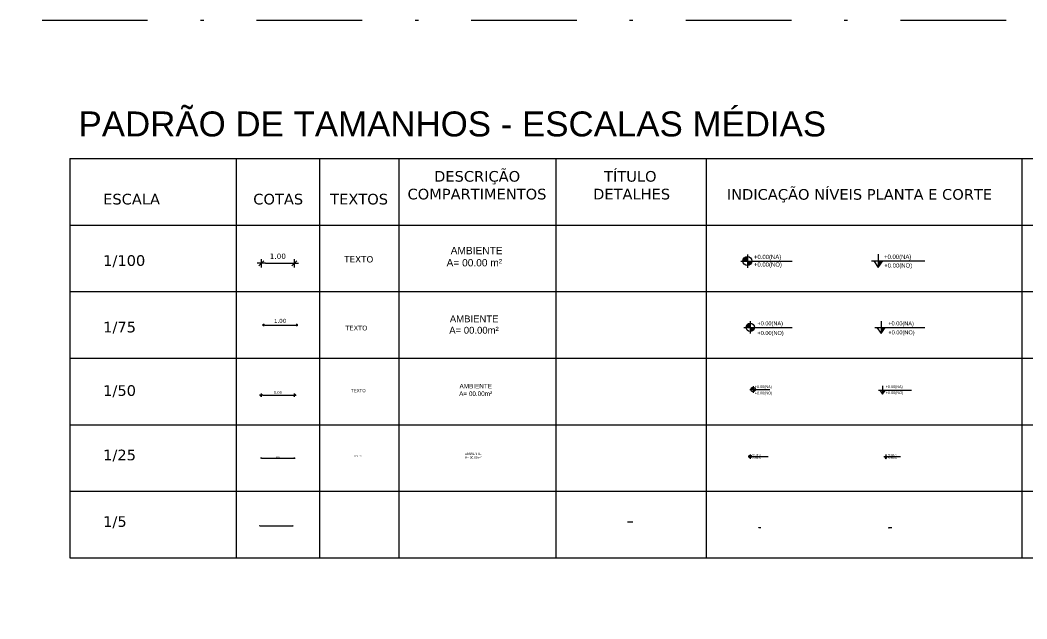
# Model space of a CAD drawing. Extents: x 257.2 to 349.4, y 13.2 to 90.5.
# Drawn here: x 288.83 to 319.09, y 72.54 to 90.53 of the extents above; entities that cross this region are included whole.
import ezdxf

# ---------------------------------------------------------------- set-up
doc = ezdxf.new("R2010")
doc.units = 0
doc.header["$LTSCALE"] = 0.005
doc.header["$PDMODE"] = 3
doc.linetypes.add('DASHDOT', pattern=[25.4, 12.7, -6.35, 0, -6.35])
doc.layers.get('0').update_dxf_attribs({"linetype": 'CONTINUOUS'})
doc.layers.get('Defpoints').update_dxf_attribs({"linetype": 'CONTINUOUS'})
for name, color, linetype in [('A-PAGINACAO', 9, 'CONTINUOUS'), ('ARQ-CTA-1_025', 1, 'CONTINUOUS'), ('ARQ-CTA-1_050', 1, 'CONTINUOUS'), ('ARQ-CTA-1_100', 1, 'CONTINUOUS'), ('ARQ-HTC', 9, 'CONTINUOUS'), ('ARQ-SMB-1_025', 1, 'CONTINUOUS'), ('ARQ-SMB-1_050', 1, 'CONTINUOUS'), ('ARQ-SMB-1_075', 1, 'CONTINUOUS'), ('ARQ-SMB-1_100', 1, 'CONTINUOUS'), ('ARQ-TXT', 2, 'CONTINUOUS'), ('ARQ-TXT-1_025', 6, 'CONTINUOUS'), ('ARQ-TXT-1_050', 2, 'CONTINUOUS'), ('ARQ-TXT-1_075', 2, 'CONTINUOUS')]:
    doc.layers.add(name, color=color, linetype=linetype)
doc.styles.add('ESC-50-A20', font='arial.ttf', dxfattribs={"height": 0.1})
doc.styles.add('FNDE Text Cota 0075', font='verdana.ttf', dxfattribs={"height": 0.12})
doc.styles.add('FNDE Texto Cota 0005', font='verdana.ttf', dxfattribs={"height": 0.008})
doc.styles.add('FNDE Texto Cota 0025', font='verdana.ttf', dxfattribs={"height": 0.04})
doc.styles.add('FNDE Texto Cota 0050', font='verdana.ttf', dxfattribs={"height": 0.08})
doc.styles.add('FNDE Texto Cota 0100', font='verdana.ttf', dxfattribs={"height": 0.16})
doc.dimstyles.new('FNDE 1-0005', dxfattribs={"dimscale": 2.5, "dimtxt": 0.008, "dimasz": 0.0025, "dimexe": 0.15, "dimexo": 0.15, "dimgap": 0.0025, "dimtad": 1, "dimzin": 4, "dimdsep": 46, "dimtxsty": 'FNDE Texto Cota 0005', "dimblk": 'tic', "dimcen": 0.15, "dimdle": 0.15, "dimse1": 1, "dimse2": 1, "dimclrd": 251, "dimclre": 251, "dimclrt": 256, "dimaunit": 1, "dimadec": 3, "dimazin": 0, "dimtfac": 1, "dimtix": 1, "dimtmove": 2, "dimatfit": 3, "dimldrblk": 'tic', "dimfxl": 0.15, "dimtvp": 1, "dimtolj": 1, "dimtzin": 0, "dimarcsym": 0})
doc.dimstyles.new('FNDE 1-0025', dxfattribs={"dimscale": 5, "dimtxt": 0.04, "dimasz": 0.0035, "dimexe": 0.15, "dimexo": 0.15, "dimgap": 0.0025, "dimtad": 1, "dimzin": 1, "dimdsep": 46, "dimtxsty": 'FNDE Texto Cota 0025', "dimblk": 'tic', "dimcen": 0.015, "dimdle": 0.15, "dimse1": 1, "dimse2": 1, "dimclrd": 251, "dimclre": 251, "dimclrt": 256, "dimaunit": 1, "dimadec": 3, "dimazin": 0, "dimtfac": 1, "dimtix": 1, "dimtmove": 2, "dimatfit": 3, "dimfxl": 0.15, "dimtvp": 1, "dimtolj": 1, "dimtzin": 0, "dimarcsym": 0})
doc.dimstyles.new('FNDE 1-0050', dxfattribs={"dimscale": 5, "dimtxt": 0.08, "dimasz": 0.01, "dimexe": 0.15, "dimexo": 0.15, "dimgap": 0.01, "dimtad": 1, "dimzin": 1, "dimdsep": 46, "dimtxsty": 'FNDE Texto Cota 0050', "dimblk": 'tic', "dimcen": 0.015, "dimdle": 0.15, "dimse1": 1, "dimse2": 1, "dimclrd": 251, "dimclre": 251, "dimclrt": 256, "dimaunit": 1, "dimadec": 3, "dimazin": 0, "dimtfac": 1, "dimtix": 1, "dimtmove": 2, "dimatfit": 3, "dimfxl": 0.15, "dimtvp": 1, "dimtolj": 1, "dimtzin": 0, "dimarcsym": 0})
doc.dimstyles.new('FNDE 1-0100', dxfattribs={"dimscale": 2.5, "dimtxt": 0.16, "dimasz": 0.05, "dimexe": 0.15, "dimexo": 0.15, "dimgap": 0.05, "dimtad": 1, "dimzin": 4, "dimdsep": 46, "dimtxsty": 'FNDE Texto Cota 0100', "dimblk": 'tic', "dimcen": 0.15, "dimdle": 0.15, "dimse1": 1, "dimse2": 1, "dimclrd": 251, "dimclre": 251, "dimclrt": 256, "dimaunit": 1, "dimadec": 3, "dimazin": 0, "dimtfac": 1, "dimtix": 1, "dimtmove": 2, "dimatfit": 3, "dimldrblk": 'tic', "dimfxl": 0.15, "dimtvp": 1, "dimtolj": 1, "dimtzin": 0, "dimarcsym": 0})
doc.dimstyles.new('FNDE 1-075', dxfattribs={"dimscale": 2.5, "dimtxt": 0.12, "dimasz": 0.015, "dimexe": 0.15, "dimexo": 0.15, "dimgap": 0.025, "dimtad": 1, "dimzin": 4, "dimdsep": 46, "dimtxsty": 'FNDE Text Cota 0075', "dimblk": 'tic', "dimcen": 0.025, "dimdle": 0.15, "dimse1": 1, "dimse2": 1, "dimclrd": 251, "dimclre": 251, "dimclrt": 256, "dimaunit": 1, "dimadec": 3, "dimazin": 0, "dimtfac": 1, "dimtix": 1, "dimtmove": 2, "dimatfit": 3, "dimldrblk": 'DOTSMALL', "dimfxl": 0.15, "dimtvp": 1, "dimtolj": 1, "dimtzin": 0, "dimarcsym": 0})

# ---------------------------------------------------------------- blocks, each defined once
blk = doc.blocks.new('tic')
at = {"color": 251}
for p, q in [((-1, 0), (1, 0)), ((0, -1), (0, 1))]:
    blk.add_line(p, q, dxfattribs=at)
blk.add_line((-0.6, -0.6), (0.6, 0.6))
blk = doc.blocks.new('*D80')
at = {"layer": 'ARQ-CTA-1_025', "color": 251, "lineweight": -2}
blk.add_line((296.094, 77.369), (297.059, 77.369), dxfattribs=at)
at = {"layer": 'Defpoints', "color": 0}
for p in [(297.076, 77.369), (296.076, 76.369), (297.076, 76.369)]:
    blk.add_point(p, dxfattribs=at)
at = {"layer": 'ARQ-CTA-1_025', "color": 251, "lineweight": -2, "xscale": 0.0175, "yscale": 0.0175, "zscale": 0.0175, "rotation": 180}
blk.add_blockref('tic', (296.076, 77.369), dxfattribs=at)
at = {"layer": 'ARQ-CTA-1_025', "color": 251, "lineweight": -2, "xscale": 0.0175, "yscale": 0.0175, "zscale": 0.0175}
blk.add_blockref('tic', (297.076, 77.369), dxfattribs=at)
at = {"layer": 'ARQ-CTA-1_025', "insert": (296.576, 77.402), "char_height": 0.04, "attachment_point": 5, "style": 'FNDE Texto Cota 0025'}
blk.add_mtext('\\A1;1.00', dxfattribs=at)
blk = doc.blocks.new('*D81')
at = {"layer": 'ARQ-CTA-1_100', "color": 251, "lineweight": -2}
blk.add_line((296.201, 83.224), (296.951, 83.224), dxfattribs=at)
at = {"layer": 'Defpoints', "color": 0}
for p in [(297.076, 83.224), (296.076, 82.369), (297.076, 82.369)]:
    blk.add_point(p, dxfattribs=at)
at = {"layer": 'ARQ-CTA-1_100', "color": 251, "lineweight": -2, "xscale": 0.125, "yscale": 0.125, "zscale": 0.125, "rotation": 180}
blk.add_blockref('tic', (296.076, 83.224), dxfattribs=at)
at = {"layer": 'ARQ-CTA-1_100', "color": 251, "lineweight": -2, "xscale": 0.125, "yscale": 0.125, "zscale": 0.125}
blk.add_blockref('tic', (297.076, 83.224), dxfattribs=at)
at = {"layer": 'ARQ-CTA-1_100', "insert": (296.576, 83.432), "char_height": 0.16, "attachment_point": 5, "style": 'FNDE Texto Cota 0100'}
blk.add_mtext('\\A1;1.00', dxfattribs=at)
blk = doc.blocks.new('FNDE-Nível Planta-1_025')
at = {"linetype": 'Continuous', "ltscale": 0.5}
h = blk.add_hatch(color=251, dxfattribs=at)
h.paths.add_polyline_path([(135.657, 3.813), (135.657, 3.855, 0.414214), (135.615, 3.813)])
h.paths.add_polyline_path([(135.657, 3.813), (135.657, 3.771, 0.414214), (135.699, 3.813)])
at = {"color": 251}
for p, q in [((135.594, 3.813), (135.699, 3.813)), ((135.657, 3.876), (135.657, 3.75)), ((135.699, 3.813), (136.199, 3.813))]:
    blk.add_line(p, q, dxfattribs=at)
blk.add_circle((135.657, 3.813), 0.042, dxfattribs=at)
blk = doc.blocks.new('FNDE-Nível Planta-1_050')
at = {"linetype": 'Continuous', "ltscale": 0.5}
h = blk.add_hatch(color=251, dxfattribs=at)
h.paths.add_polyline_path([(135.698, 5.827), (135.698, 5.894, 0.414214), (135.631, 5.827)])
h.paths.add_polyline_path([(135.698, 5.827), (135.698, 5.76, 0.414214), (135.766, 5.827)])
at = {"color": 251}
for p, q in [((135.598, 5.827), (135.766, 5.827)), ((135.698, 5.928), (135.698, 5.726)), ((135.766, 5.827), (136.198, 5.827))]:
    blk.add_line(p, q, dxfattribs=at)
blk.add_circle((135.698, 5.827), 0.0672, dxfattribs=at)
blk = doc.blocks.new('FNDE-Nível Corte-1_100')
blk.add_hatch(color=251).paths.add_polyline_path([(140.657, 1.813), (140.825, 1.813), (140.657, 1.561)])
at = {"color": 251}
for p, q in [((140.657, 2.065), (140.657, 1.561)), ((140.405, 1.813), (142.405, 1.813))]:
    blk.add_line(p, q, dxfattribs=at)
blk.add_lwpolyline([(140.489, 1.813), (140.657, 1.561), (140.825, 1.813)], dxfattribs=at)
blk = doc.blocks.new('FNDE-Nível Corte-1_050')
blk.add_hatch(color=251).paths.add_polyline_path([(140.657, -0.187), (140.741, -0.187), (140.657, -0.313)])
at = {"color": 251}
for p, q in [((140.531, -0.187), (141.531, -0.187)), ((140.657, -0.061), (140.657, -0.313))]:
    blk.add_line(p, q, dxfattribs=at)
blk.add_lwpolyline([(140.573, -0.187), (140.657, -0.313), (140.741, -0.187)], dxfattribs=at)
blk = doc.blocks.new('FNDE-Nível Corte-1_025')
blk.add_hatch(color=251).paths.add_polyline_path([(140.657, -2.479), (140.699, -2.479), (140.657, -2.542)])
at = {"color": 251}
for p, q in [((140.657, -2.416), (140.657, -2.542)), ((140.594, -2.479), (141.094, -2.479))]:
    blk.add_line(p, q, dxfattribs=at)
blk.add_lwpolyline([(140.615, -2.479), (140.657, -2.542), (140.699, -2.479)], dxfattribs=at)
blk = doc.blocks.new('FNDE-Nível Planta-1_100')
at = {"linetype": 'Continuous', "ltscale": 0.5}
h = blk.add_hatch(color=1, dxfattribs=at)
h.paths.add_polyline_path([(135.657, 7.813), (135.657, 7.981, 0.414214), (135.489, 7.813)])
h.paths.add_polyline_path([(135.657, 7.813), (135.657, 7.645, 0.414214), (135.825, 7.813)])
at = {"color": 1}
for p, q in [((135.657, 8.065), (135.657, 7.561)), ((135.405, 7.813), (135.825, 7.813)), ((135.825, 7.813), (137.338, 7.813))]:
    blk.add_line(p, q, dxfattribs=at)
blk.add_circle((135.657, 7.813), 0.168, dxfattribs=at)
blk = doc.blocks.new('*D82')
at = {"layer": 'ARQ-CTA-1_050', "color": 251, "lineweight": -2}
blk.add_line((296.126, 79.256), (297.026, 79.256), dxfattribs=at)
at = {"layer": 'Defpoints', "color": 0}
for p in [(296.076, 79.8), (297.076, 79.8), (297.076, 79.256)]:
    blk.add_point(p, dxfattribs=at)
at = {"layer": 'ARQ-CTA-1_050', "color": 251, "lineweight": -2, "xscale": 0.05, "yscale": 0.05, "zscale": 0.05, "rotation": 180}
blk.add_blockref('tic', (296.076, 79.256), dxfattribs=at)
at = {"layer": 'ARQ-CTA-1_050', "color": 251, "lineweight": -2, "xscale": 0.05, "yscale": 0.05, "zscale": 0.05}
blk.add_blockref('tic', (297.076, 79.256), dxfattribs=at)
at = {"layer": 'ARQ-CTA-1_050', "insert": (296.576, 79.339), "char_height": 0.08, "attachment_point": 5, "style": 'FNDE Texto Cota 0050'}
blk.add_mtext('\\A1;1.00', dxfattribs=at)
blk = doc.blocks.new('*D83')
at = {"layer": 'ARQ-HTC', "color": 251, "linetype": 'Continuous', "lineweight": -2}
blk.add_line((296.181, 81.366), (297.106, 81.366), dxfattribs=at)
at = {"layer": 'Defpoints', "color": 0, "linetype": 'Continuous'}
for p in [(296.143, 81.491), (297.143, 81.491), (297.143, 81.366)]:
    blk.add_point(p, dxfattribs=at)
at = {"layer": 'ARQ-HTC', "color": 251, "linetype": 'Continuous', "lineweight": -2, "xscale": 0.0375, "yscale": 0.0375, "zscale": 0.0375, "rotation": 180}
blk.add_blockref('tic', (296.143, 81.366), dxfattribs=at)
at = {"layer": 'ARQ-HTC', "color": 251, "linetype": 'Continuous', "lineweight": -2, "xscale": 0.0375, "yscale": 0.0375, "zscale": 0.0375}
blk.add_blockref('tic', (297.143, 81.366), dxfattribs=at)
at = {"layer": 'ARQ-HTC', "linetype": 'Continuous', "insert": (296.643, 81.491), "char_height": 0.12, "attachment_point": 5, "style": 'FNDE Text Cota 0075'}
blk.add_mtext('\\A1;1.00', dxfattribs=at)
blk = doc.blocks.new('_DOTSMALL')
at = {"color": 0, "linetype": 'ByBlock', "const_width": 0.5}
blk.add_lwpolyline([(-0.0625, 0, 1), (0.0625, 0, 1)], format="xyb", close=True, dxfattribs=at)
blk = doc.blocks.new('*D84')
at = {"layer": 'ARQ-HTC', "color": 251, "linetype": 'Continuous', "lineweight": -2}
blk.add_line((296.037, 75.333), (297.024, 75.333), dxfattribs=at)
at = {"layer": 'Defpoints', "color": 0, "linetype": 'Continuous'}
for p in [(296.031, 75.41), (297.031, 75.428), (297.031, 75.333)]:
    blk.add_point(p, dxfattribs=at)
at = {"layer": 'ARQ-HTC', "color": 251, "linetype": 'Continuous', "lineweight": -2, "xscale": 0.00625, "yscale": 0.00625, "zscale": 0.00625, "rotation": 180}
blk.add_blockref('tic', (296.031, 75.333), dxfattribs=at)
at = {"layer": 'ARQ-HTC', "color": 251, "linetype": 'Continuous', "lineweight": -2, "xscale": 0.00625, "yscale": 0.00625, "zscale": 0.00625}
blk.add_blockref('tic', (297.031, 75.333), dxfattribs=at)
at = {"layer": 'ARQ-HTC', "linetype": 'Continuous', "insert": (296.531, 75.343), "char_height": 0.008, "attachment_point": 5, "style": 'FNDE Texto Cota 0005'}
blk.add_mtext('\\A1;1.00', dxfattribs=at)

msp = doc.modelspace()

# ---------------------------------------------------------------- hatches: boundary and pattern name
at = {"layer": 'A-PAGINACAO', "linetype": 'Continuous'}
h = msp.add_hatch(dxfattribs=at)
h.set_pattern_fill('EARTH', color=256, scale=0.02, angle=45)
h.set_pattern_definition([(45, (105.69376, -79.13769), (1e-17, 0.17960512), [0.127, -0.127]), (45, (105.66008, -79.10402), (1e-17, 0.17960512), [0.127, -0.127]), (45, (105.62641, -79.07034), (1e-17, 0.17960512), [0.127, -0.127]), (135, (105.62641, -79.04789), (-0.17960512, 1e-17), [0.127, -0.127]), (135, (105.66008, -79.01421), (-0.17960512, 1e-17), [0.127, -0.127]), (135, (105.69376, -78.98054), (-0.17960512, 1e-17), [0.127, -0.127])])
h.paths.add_polyline_path([(292.138, 71.652), (292.367, 71.652), (292.367, 71.762), (292.138, 71.762)], flags=9)
h.paths.add_polyline_path([(294.946, 66.212), (295.194, 66.212), (295.194, 66.612), (294.946, 66.612)], flags=9)
h.paths.add_polyline_path([(295.351, 66.212), (295.598, 66.212), (295.598, 66.611), (295.351, 66.611)], flags=9)
h.paths.add_polyline_path([(289.5, 70.228), (289.784, 70.228), (289.784, 70.374), (289.5, 70.374)], flags=9)
h.paths.add_polyline_path([(294.863, 60.302), (295.111, 60.302), (295.111, 60.702), (294.863, 60.702)], flags=9)
h.paths.add_polyline_path([(291.627, 62.185), (292.599, 62.185), (292.599, 62.537), (291.627, 62.537)], flags=9)
h.paths.add_polyline_path([(292.027, 61.85), (292.201, 61.85), (292.201, 62.131), (292.027, 62.131)], flags=9)
h.paths.add_polyline_path([(289.5, 69.213), (289.791, 69.213), (289.791, 69.356), (289.5, 69.356)], flags=9)
h.paths.add_polyline_path([(289.689, 70.652), (289.973, 70.652), (289.973, 70.797), (289.689, 70.797)], flags=9)
h.paths.add_polyline_path([(291.82, 73.931), (292.068, 73.931), (292.068, 74.33), (291.82, 74.33)], flags=9)
h.paths.add_polyline_path([(291.754, 73.689), (292.279, 73.689), (292.279, 73.887), (291.754, 73.887)], flags=9)
h.paths.add_polyline_path([(292.241, 75.577), (292.942, 75.577), (292.942, 75.805), (292.241, 75.805)], flags=9)
h.paths.add_polyline_path([(290.812, 75.576), (291.485, 75.576), (291.485, 75.804), (290.812, 75.804)], flags=9)
h.paths.add_polyline_path([(286.5, 68.478), (286.5, 69.397), (286.237, 69.397), (286.237, 68.478)], flags=9)
h.paths.add_polyline_path([(286.564, 68.975), (286.564, 68.902), (286.877, 68.902), (286.877, 68.975)], flags=9)
h.paths.add_polyline_path([(294.548, 73.805), (295.466, 73.805), (295.466, 74.069), (294.548, 74.069)], flags=9)
h.paths.add_polyline_path([(295.039, 73.783), (294.968, 73.783), (294.968, 73.464), (295.039, 73.464)], flags=9)
h.paths.add_polyline_path([(294.548, 59.048), (295.466, 59.048), (295.466, 59.311), (294.548, 59.311)], flags=9)
h.paths.add_polyline_path([(295.03, 59.703), (294.957, 59.703), (294.957, 59.39), (295.03, 59.39)], flags=9)
h.paths.add_polyline_path([(292.757, 67.904), (293.003, 67.904), (293.003, 68.014), (292.757, 68.014)], flags=9)
h.paths.add_polyline_path([(292.756, 69.21), (293.002, 69.21), (293.002, 69.32), (292.756, 69.32)], flags=9)
h.paths.add_polyline_path([(294.184, 69.791), (294.43, 69.791), (294.43, 69.901), (294.184, 69.901)], flags=9)
h.paths.add_polyline_path([(295.485, 69.784), (295.731, 69.784), (295.731, 69.894), (295.485, 69.894)], flags=9)
h.paths.add_polyline_path([(296.911, 66.131), (297.157, 66.131), (297.157, 66.241), (296.911, 66.241)], flags=9)
h.paths.add_polyline_path([(290.66, 65.235), (290.907, 65.235), (290.907, 65.347), (290.66, 65.347)], flags=9)
h.paths.add_polyline_path([(290.383, 71.863), (290.63, 71.863), (290.63, 71.975), (290.383, 71.975)], flags=9)
h.paths.add_polyline_path([(293.746, 71.863), (293.993, 71.863), (293.993, 71.975), (293.746, 71.975)], flags=9)
h.paths.add_polyline_path([(295.921, 71.863), (296.168, 71.863), (296.168, 71.975), (295.921, 71.975)], flags=9)
h.paths.add_polyline_path([(298.934, 71.863), (299.18, 71.863), (299.18, 71.975), (298.934, 71.975)], flags=9)
h.paths.add_polyline_path([(302.934, 71.863), (303.18, 71.863), (303.18, 71.975), (302.934, 71.975)], flags=9)
h.paths.add_polyline_path([(298.934, 65.237), (299.18, 65.237), (299.18, 65.349), (298.934, 65.349)], flags=9)
h.paths.add_polyline_path([(302.934, 65.237), (303.18, 65.237), (303.18, 65.349), (302.934, 65.349)], flags=9)
h.paths.add_polyline_path([(287.782, 72.56), (289.277, 72.56), (289.277, 72.729), (287.782, 72.729)], flags=9)
h.paths.add_polyline_path([(295.803, 65.599), (296.919, 65.599), (296.919, 65.768), (295.803, 65.768)], flags=9)
h.paths.add_polyline_path([(304.653, 64.463), (306.148, 64.463), (306.148, 64.632), (304.653, 64.632)], flags=9)
h.paths.add_polyline_path([(291.905, 61.555), (292.324, 61.555), (292.324, 61.754), (291.905, 61.754)], flags=9)
h.paths.add_polyline_path([(292.527, 63.622), (293.052, 63.622), (293.052, 63.821), (292.527, 63.821)], flags=9)
h.paths.add_polyline_path([(294.809, 60.061), (295.333, 60.061), (295.333, 60.26), (294.809, 60.26)], flags=9)
h.paths.add_polyline_path([(295.804, 69.119), (296.92, 69.119), (296.92, 69.289), (295.804, 69.289)], flags=9)
h.paths.add_polyline_path([(294.572, 66.212), (294.819, 66.212), (294.819, 66.611), (294.572, 66.611)], flags=9)
h.paths.add_polyline_path([(294.818, 66.804), (295.343, 66.804), (295.343, 67.003), (294.818, 67.003)], flags=9)
h.paths.add_polyline_path([(294.13, 66.967), (296.176, 66.967), (296.176, 67.604), (294.13, 67.604)], flags=9)
h.paths.add_polyline_path([(294.514, 69.957), (294.762, 69.957), (294.762, 70.357), (294.514, 70.357)], flags=9)
h.paths.add_polyline_path([(294.137, 69.929), (294.385, 69.929), (294.385, 70.329), (294.137, 70.329)], flags=9)
h.paths.add_polyline_path([(293.759, 69.961), (294.007, 69.961), (294.007, 70.361), (293.759, 70.361)], flags=9)
h.paths.add_polyline_path([(293.872, 70.473), (294.397, 70.473), (294.397, 70.672), (293.872, 70.672)], flags=9)
h.paths.add_polyline_path([(293.008, 70.663), (294.285, 70.663), (294.285, 71.3), (293.008, 71.3)], flags=9)
h.paths.add_polyline_path([(296.055, 69.957), (296.303, 69.957), (296.303, 70.357), (296.055, 70.357)], flags=9)
h.paths.add_polyline_path([(295.681, 69.929), (295.929, 69.929), (295.929, 70.329), (295.681, 70.329)], flags=9)
h.paths.add_polyline_path([(295.3, 69.961), (295.548, 69.961), (295.548, 70.361), (295.3, 70.361)], flags=9)
h.paths.add_polyline_path([(295.64, 70.469), (296.164, 70.469), (296.164, 70.668), (295.64, 70.668)], flags=9)
h.paths.add_polyline_path([(295.578, 70.605), (297.041, 70.605), (297.041, 71.242), (295.578, 71.242)], flags=9)
h.paths.add_polyline_path([(291.123, 66.22), (291.37, 66.22), (291.37, 66.62), (291.123, 66.62)], flags=9)
h.paths.add_polyline_path([(290.727, 66.192), (290.975, 66.192), (290.975, 66.592), (290.727, 66.592)], flags=9)
h.paths.add_polyline_path([(290.364, 66.224), (290.612, 66.224), (290.612, 66.624), (290.364, 66.624)], flags=9)
h.paths.add_polyline_path([(290.611, 66.817), (291.136, 66.817), (291.136, 67.015), (290.611, 67.015)], flags=9)
h.paths.add_polyline_path([(290.004, 67.002), (292.076, 67.002), (292.076, 67.639), (290.004, 67.639)], flags=9)
h.paths.add_polyline_path([(291.229, 69.449), (291.477, 69.449), (291.477, 69.849), (291.229, 69.849)], flags=9)
h.paths.add_polyline_path([(290.864, 69.421), (291.111, 69.421), (291.111, 69.821), (290.864, 69.821)], flags=9)
h.paths.add_polyline_path([(290.482, 69.453), (290.73, 69.453), (290.73, 69.853), (290.482, 69.853)], flags=9)
h.paths.add_polyline_path([(290.726, 70.046), (291.25, 70.046), (291.25, 70.245), (290.726, 70.245)], flags=9)
h.paths.add_polyline_path([(290.378, 70.263), (291.537, 70.263), (291.537, 70.9), (290.378, 70.9)], flags=9)
h.paths.add_polyline_path([(301.141, 68.236), (301.388, 68.236), (301.388, 68.635), (301.141, 68.635)], flags=9)
h.paths.add_polyline_path([(300.745, 68.208), (300.993, 68.208), (300.993, 68.607), (300.745, 68.607)], flags=9)
h.paths.add_polyline_path([(300.382, 68.24), (300.63, 68.24), (300.63, 68.639), (300.382, 68.639)], flags=9)
h.paths.add_polyline_path([(300.629, 68.832), (301.154, 68.832), (301.154, 69.031), (300.629, 69.031)], flags=9)
h.paths.add_polyline_path([(299.949, 69.035), (301.73, 69.035), (301.73, 69.672), (299.949, 69.672)], flags=9)
h.paths.add_polyline_path([(270.257, 75.834), (271.938, 75.834), (271.938, 75.959), (270.257, 75.959)], flags=9)
h.paths.add_polyline_path([(270.453, 41.551), (272.134, 41.551), (272.134, 41.675), (270.453, 41.675)], flags=9)
h.paths.add_polyline_path([(285.601, 59.676), (288.613, 59.676), (288.613, 59.909), (285.601, 59.909)], flags=9)
h.paths.add_polyline_path([(287.016, 67.752), (286.873, 67.752), (286.873, 67.958), (287.016, 67.958)], flags=9)
h.paths.add_polyline_path([(306.876, 67.777), (307.031, 67.777), (307.031, 68), (306.876, 68)], flags=9)
h.paths.add_polyline_path([(296, 73.271), (296.143, 73.271), (296.143, 73.477), (296, 73.477)], flags=9)
h.paths.add_polyline_path([(296, 62.038), (296.143, 62.038), (296.143, 62.244), (296, 62.244)], flags=9)
h.paths.add_polyline_path([(301.087, 73.466), (301.238, 73.466), (301.238, 73.26), (301.087, 73.26)], flags=9)
h.paths.add_polyline_path([(301.087, 63.815), (301.238, 63.815), (301.238, 64.021), (301.087, 64.021)], flags=9)
h.paths.add_polyline_path([(294.932, 63.178), (294.932, 63.617), (294.82, 63.617), (294.82, 63.178)], flags=9)
h.paths.add_polyline_path([(295.803, 64.149), (296.919, 64.149), (296.919, 64.318), (295.803, 64.318)], flags=9)
h.paths.add_polyline_path([(294.158, 68.309), (295.654, 68.309), (295.654, 68.483), (294.158, 68.483)], flags=9)
h.paths.add_polyline_path([(305.347, 72.247), (305.92, 72.247), (305.92, 72.393), (305.347, 72.393)], flags=9)
h.paths.add_polyline_path([(288.093, 64.906), (288.666, 64.906), (288.666, 65.053), (288.093, 65.053)], flags=9)
h.paths.add_polyline_path([(290.385, 33.417), (290.385, 32.517), (299.579, 32.517), (299.579, 33.417), (298.614, 33.417), (298.614, 32.567), (298.414, 32.567), (298.414, 33.417), (296.614, 33.417), (296.614, 32.567), (296.414, 32.567), (296.414, 33.417), (293.514, 33.417), (293.514, 32.567), (293.314, 32.567), (293.314, 33.417), (291.514, 33.417), (291.514, 32.567), (291.314, 32.567), (291.314, 33.417)])

# ---------------------------------------------------------------- linework, layer by layer
at = {"color": 251}
for p, q in [((290.326, 86.369), (290.326, 74.369)), ((290.326, 86.369), (339.199, 86.369)), ((295.326, 86.369), (295.326, 74.369)), ((297.826, 86.369), (297.826, 74.369)), ((300.217, 86.369), (300.217, 74.369)), ((304.932, 86.369), (304.932, 74.369)), ((309.448, 86.369), (309.448, 74.369)), ((318.941, 86.369), (318.941, 74.369)), ((290.326, 84.369), (339.199, 84.369)), ((290.326, 84.369), (339.199, 84.369)), ((290.326, 82.369), (339.199, 82.369)), ((290.326, 80.369), (339.199, 80.369)), ((290.326, 78.369), (339.199, 78.369)), ((290.326, 76.369), (339.199, 76.369)), ((290.326, 74.369), (339.199, 74.369))]:
    msp.add_line(p, q, dxfattribs=at)
at = {"linetype": 'DASHDOT', "ltscale": 50}
msp.add_lwpolyline([(257.238, 90.53), (349.391, 90.53), (349.391, 13.227), (257.238, 13.227)], close=True, dxfattribs=at)
at = {"layer": 'ARQ-HTC', "color": 5, "linetype": 'Continuous'}
msp.add_line((307.09, 75.447), (307.246, 75.447), dxfattribs=at)

# ---------------------------------------------------------------- block references
at = {"layer": 'ARQ-SMB-1_025'}
for name, p in [('FNDE-Nível Planta-1_025', (175.115, 73.598)), ('FNDE-Nível Corte-1_025', (174.194, 79.89))]:
    msp.add_blockref(name, p, dxfattribs=at)
at = {"layer": 'ARQ-SMB-1_050'}
for name, p in [('FNDE-Nível Planta-1_050', (175.162, 73.6)), ('FNDE-Nível Corte-1_050', (174.096, 79.6))]:
    msp.add_blockref(name, p, dxfattribs=at)
at = {"layer": 'ARQ-SMB-1_050', "xscale": 0.1, "yscale": 0.1, "zscale": 0.1}
for name, p in [('FNDE-Nível Planta-1_050', (297.469, 74.696)), ('FNDE-Nível Corte-1_050', (300.878, 75.296))]:
    msp.add_blockref(name, p, dxfattribs=at)
at = {"layer": 'ARQ-SMB-1_100'}
for name, p, xscale, yscale, zscale in [('FNDE-Nível Planta-1_100', (202.165, 77.038), 0.8, 0.8, 0.8), ('FNDE-Nível Corte-1_100', (202.096, 81.847), 0.8, 0.8, 0.8), ('FNDE-Nível Planta-1_100', (209.032, 75.437), 0.75, 0.75, 0.75), ('FNDE-Nível Corte-1_100', (209.216, 79.937), 0.75, 0.75, 0.75)]:
    msp.add_blockref(name, p, dxfattribs=dict(at, xscale=xscale, yscale=yscale, zscale=zscale))

# ---------------------------------------------------------------- texts
at = {"layer": 'ARQ-SMB-1_025', "style": 'ESC-50-A20'}
for tag, p, s in [('+0.00(NA)', (310.835, 77.444), 'NA'), ('+0.00(NA)', (314.914, 77.444), 'NA'), ('+0.00(NO)', (310.836, 77.348), 'NO'), ('+0.00(NO)', (314.915, 77.354), 'NO')]:
    msp.add_attdef(tag, p, s, height=0.04, dxfattribs=at)
at = {"layer": 'ARQ-SMB-1_050', "style": 'ESC-50-A20'}
for tag, p, s, height in [('+0.00(NA)', (310.913, 79.472), 'NA', 0.08), ('+0.00(NO)', (310.914, 79.281), 'NO', 0.08), ('+0.00(NA)', (314.847, 79.472), 'NA', 0.08), ('+0.00(NO)', (314.849, 79.292), 'NO', 0.08), ('+0.00(NA)', (311.044, 75.283), 'NA', 0.008), ('+0.00(NO)', (311.044, 75.264), 'NO', 0.008), ('+0.00(NA)', (314.953, 75.283), 'NA', 0.008), ('+0.00(NO)', (314.953, 75.265), 'NO', 0.008)]:
    msp.add_attdef(tag, p, s, height=height, dxfattribs=at)
at = {"layer": 'ARQ-SMB-1_075', "style": 'ESC-50-A20'}
for tag, p, s in [('+0.00(NA)', (310.991, 81.356), 'NA'), ('+0.00(NA)', (314.925, 81.355), 'NA'), ('+0.00(NO)', (310.993, 81.068), 'NO'), ('+0.00(NO)', (314.928, 81.085), 'NO')]:
    msp.add_attdef(tag, p, s, height=0.12, dxfattribs=at)
at = {"layer": 'ARQ-SMB-1_100', "style": 'ESC-50-A20'}
for tag, p, s in [('+0.00(NA)', (310.887, 83.349), 'NA'), ('+0.00(NO)', (310.887, 83.121), 'NA'), ('+0.00(NA)', (314.798, 83.353), 'NA'), ('+0.00(NO)', (314.803, 83.094), 'NO')]:
    msp.add_attdef(tag, p, s, height=0.128, dxfattribs=at)
at = {"layer": 'ARQ-TXT', "attachment_point": 1, "style": 'ESC-50-A20'}
for s, width, gutter_width, insert, char_height in [('PADRÃO DE TAMANHOS - ESCALAS MÉDIAS', 23.10605, 12.5, (290.586, 87.785), 0.75), ('\\pi1.0553;{\\fVerdana|b0|i0|c0|p34;DESCRIÇÃO \\P\\pi0.25715;COMPARTIMENTOS}', 4.7147, 0.5, (300.217, 85.995), 0.32), ('\\pi1.4497;{\\fVerdana|b0|i0|c0|p34;TÍTULO\\P\\pi1.1201;DETALHES}', 4.51623, 0.5, (304.932, 85.995), 0.32), ('\\pi0.6234;{\\fVerdana|b0|i0|c0|p34;INDICAÇÃO NÍVEIS PLANTA E CORTE}', 9.49351, 0.5, (309.448, 85.453), 0.32), ('{\\fVerdana|b0|i0|c0|p34;ESCALA}', 4, 0.5, (291.326, 85.31), 0.32), ('\\pi0.51168;{\\fVerdana|b0|i0|c0|p34;COTAS}', 2.5, 0.5, (295.326, 85.31), 0.32), ('\\pi0.32317;{\\fVerdana|b0|i0|c0|p34;TEXTOS}', 2.39053, 0.5, (297.826, 85.31), 0.32), ('{\\fVerdana|b0|i0|c0|p34;1/100}', 8.52818, 0.5, (291.326, 83.465), 0.32), ('{\\fVerdana|b0|i0|c0|p34;1/75}', 8.52818, 0.5, (291.326, 81.465), 0.32), ('{\\fVerdana|b0|i0|c0|p34;1/50}', 8.52818, 0.5, (291.326, 79.557), 0.32), ('{\\fVerdana|b0|i0|c0|p34;1/25}', 8.52818, 0.5, (291.326, 77.621), 0.32), ('{\\fVerdana|b0|i0|c0|p34;1/5}', 8.52818, 0.5, (291.326, 75.621), 0.32)]:
    msp.add_mtext_dynamic_manual_height_columns(s, width=width, gutter_width=gutter_width, heights=[0], dxfattribs=dict(at, insert=insert, char_height=char_height))
at = {"layer": 'ARQ-TXT-1_025', "color": 3, "insert": (307.012, 75.43), "char_height": 0.012, "width": 0.23272, "attachment_point": 7, "style": 'ESC-50-A20'}
msp.add_mtext('\\pi0.079352;DETALHE 2 - VISTA\\P\\pi0.1406;{\\C256;ESCALA 1/5}', dxfattribs=at)
at = {"layer": 'ARQ-TXT-1_050', "attachment_point": 1, "style": 'ESC-50-A20'}
for s, width, insert, char_height in [('\\pi1.0649;AMBIENTE     \\P\\pi0.94075;A= 00.00 m²', 3.27851, (300.707, 83.712), 0.21845), ('\\pi0.47118;AMBIENTE       \\P\\pi0.45365;A= 00.00m²', 2.38952, (301.275, 81.654), 0.2048), ('\\pi0.71237;AMBIENTE       \\P\\pi0.70069;A= 00.00m²', 2.38952, (301.325, 79.598), 0.13653), ('\\pi0.95357;AMBIENTE       \\P\\pi0.94772;A= 00.00m²', 2.38952, (301.251, 77.533), 0.06827)]:
    msp.add_mtext_dynamic_manual_height_columns(s, width=width, gutter_width=1, heights=[0], dxfattribs=dict(at, insert=insert, char_height=char_height))
at = {"layer": 'ARQ-TXT-1_075', "attachment_point": 1, "style": 'ESC-50-A20'}
for width, insert, char_height in [(1.64607, (298.571, 83.438), 0.192), (1.60806, (298.609, 81.348), 0.144), (1.43813, (298.779, 79.443), 0.096), (1.34738, (298.869, 77.455), 0.048), (1.23336, (298.983, 75.331), 0.0096)]:
    msp.add_mtext_dynamic_manual_height_columns('{\\fVerdana|b0|i0|c0|p34;TEXTO}', width=width, gutter_width=0.5, heights=[0], dxfattribs=dict(at, insert=insert, char_height=char_height))

# ---------------------------------------------------------------- dimensions: what is measured, and where the dimension line sits
at = {"layer": 'ARQ-CTA-1_025'}
dim = msp.add_linear_dim(base=(297.076, 77.369), p1=(296.076, 76.369), p2=(297.076, 76.369), dimstyle='FNDE 1-0025', dxfattribs=at)
dim.commit()
dim.dimension.update_dxf_attribs({"geometry": '*D80', "text_midpoint": (296.576, 77.402)})
at = {"layer": 'ARQ-CTA-1_050'}
dim = msp.add_linear_dim(base=(297.076, 79.256), p1=(296.076, 79.8), p2=(297.076, 79.8), dimstyle='FNDE 1-0050', override={"dimtad": 0}, dxfattribs=at)
dim.commit()
dim.dimension.update_dxf_attribs({"geometry": '*D82', "text_midpoint": (296.576, 79.339)})
at = {"layer": 'ARQ-CTA-1_100'}
dim = msp.add_linear_dim(base=(297.076, 83.224), p1=(296.076, 82.369), p2=(297.076, 82.369), dimstyle='FNDE 1-0100', dxfattribs=at)
dim.commit()
dim.dimension.update_dxf_attribs({"geometry": '*D81', "text_midpoint": (296.576, 83.432)})
at = {"layer": 'ARQ-HTC', "linetype": 'Continuous'}
for base, p1, p2, dimstyle, picture, middle in [((297.143, 81.366), (296.143, 81.491), (297.143, 81.491), 'FNDE 1-075', '*D83', (296.643, 81.491)), ((297.031, 75.333), (296.031, 75.41), (297.031, 75.428), 'FNDE 1-0005', '*D84', (296.531, 75.343))]:
    dim = msp.add_linear_dim(base=base, p1=p1, p2=p2, dimstyle=dimstyle, dxfattribs=at)
    dim.commit()
    dim.dimension.update_dxf_attribs({"geometry": picture, "text_midpoint": middle})

doc.saveas('drawing.dxf')
